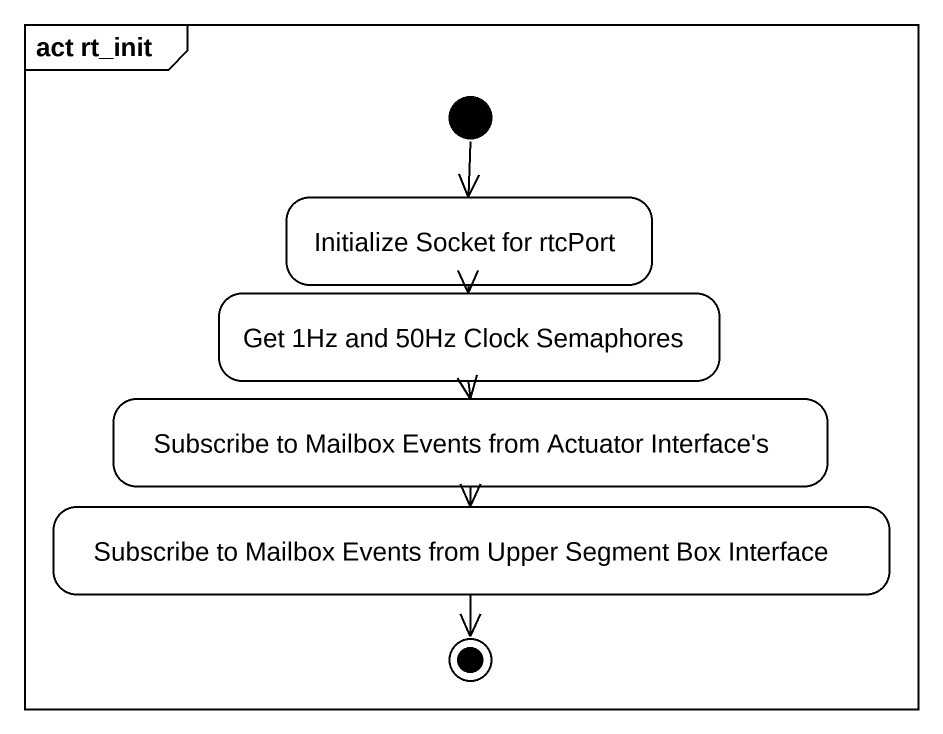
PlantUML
@startuml
mainframe act rt_init
hide empty description
state "Initialize Socket for rtcPort" as Initialize_Socket_for
state "Get 1Hz and 50Hz Clock Semaphores" as Get_1Hz_and_50Hz_Clock
state "Subscribe to Mailbox Events from Actuator Interface's" as Subscribe_to_Mailbox_Events
state "Subscribe to Mailbox Events from Upper Segment Box Interface" as Subscribe_to_Mailbox_Events_2
[*] --> Initialize_Socket_for
Initialize_Socket_for --> Get_1Hz_and_50Hz_Clock
Get_1Hz_and_50Hz_Clock --> Subscribe_to_Mailbox_Events
Subscribe_to_Mailbox_Events --> Subscribe_to_Mailbox_Events_2
Subscribe_to_Mailbox_Events_2 --> [*]
@enduml
